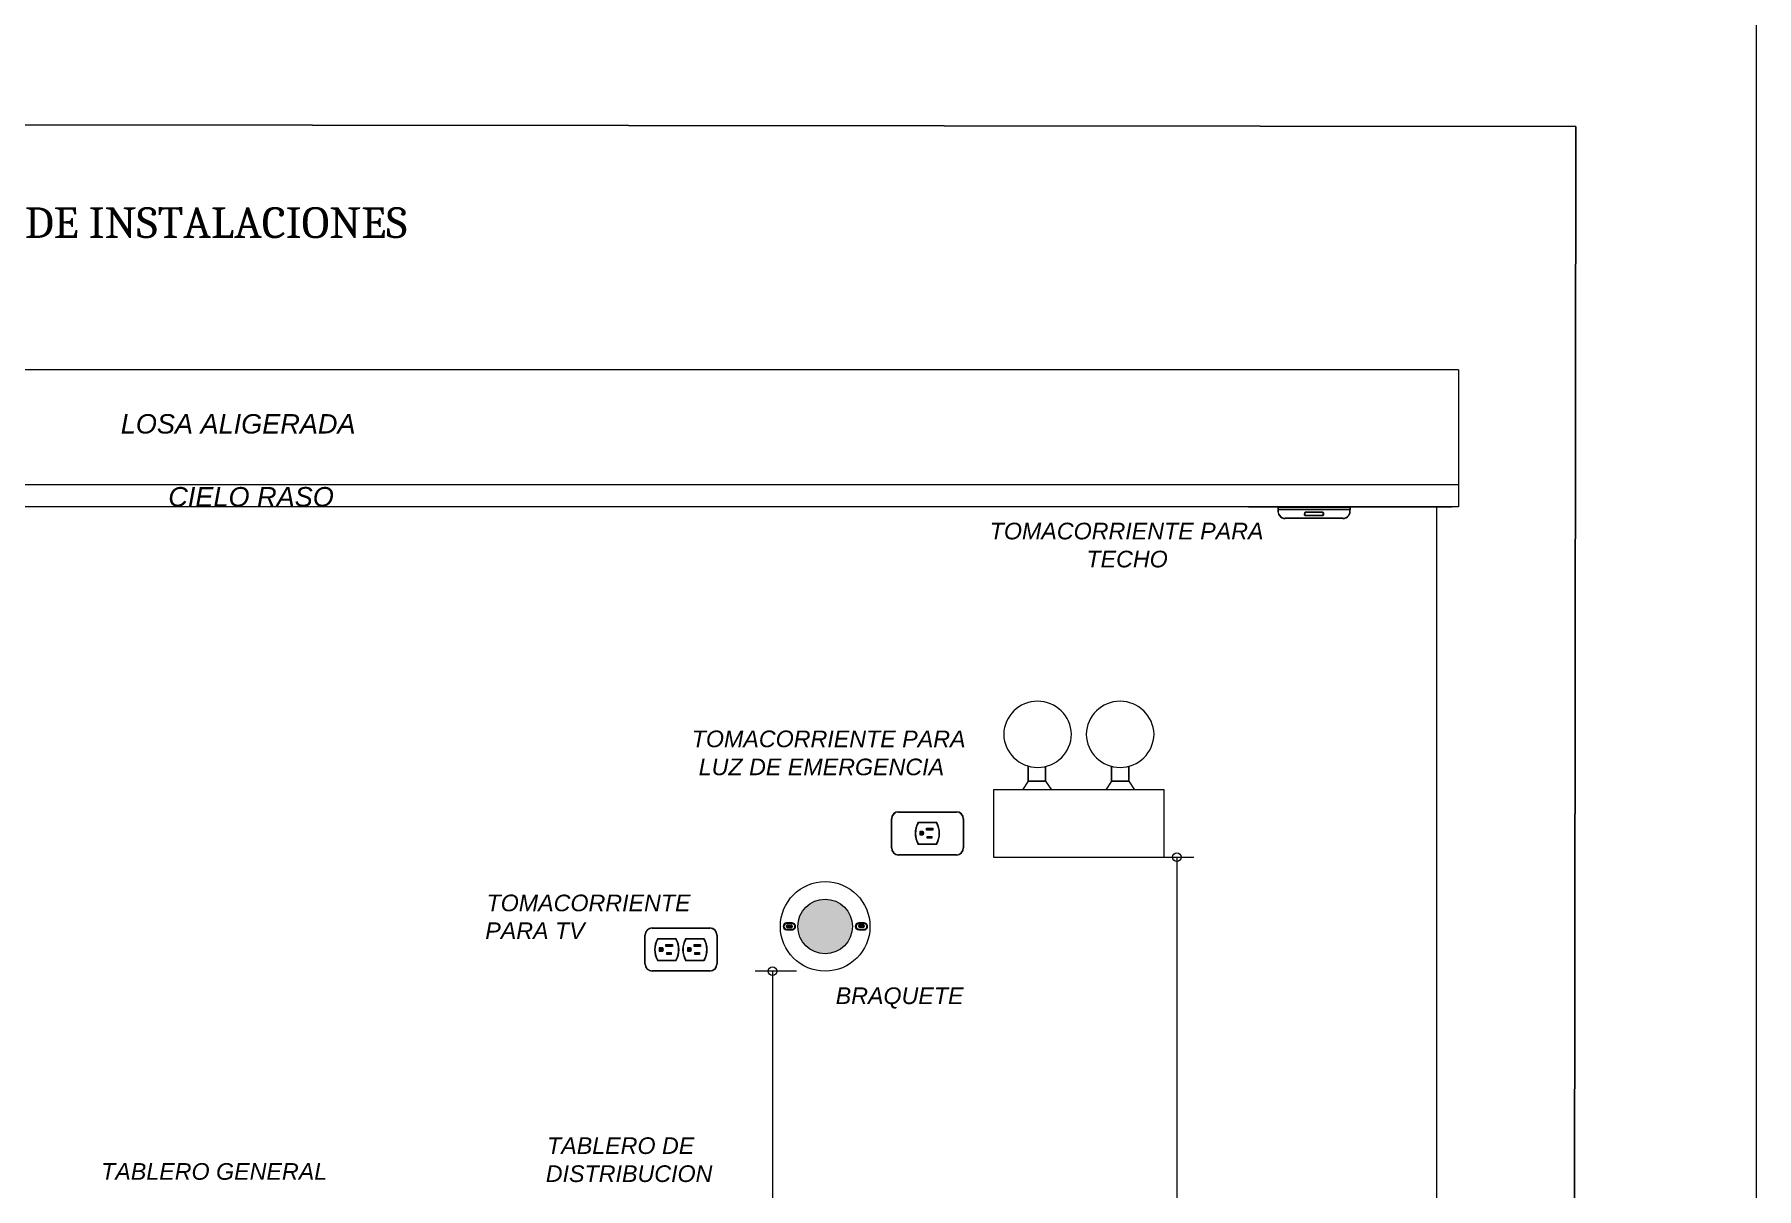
# Model space of a CAD drawing. Header units: inches. Extents: x 1693 to 10990, y 1878 to 5055.
# Drawn here: x 1793.94 to 1839.81, y 2222.64 to 2253.38 of the extents above; entities that cross this region are included whole.
import ezdxf

# ---------------------------------------------------------------- set-up
doc = ezdxf.new("R2010")
doc.units = ezdxf.units.IN
for name, color, linetype, lineweight in [('00 LEYENDA', 3, 'Continuous', 9), ('COTAS', 34, 'Continuous', 5), ('DETALLE2', 1, 'Continuous', 5), ('IE-DIAGRAMA', 1, 'Continuous', 0)]:
    doc.layers.add(name, color=color, linetype=linetype, lineweight=lineweight)
doc.layers.add('DETALLE', color=3, linetype='Continuous')
doc.styles.add('Arial cursiva', font='ariali.ttf')
doc.styles.add('MtXpl_Cambria', font='Cambria.ttf')

# ---------------------------------------------------------------- blocks, each defined once
blk = doc.blocks.new('_Small')
at = {"color": 0, "linetype": 'ByBlock', "lineweight": -2}
blk.add_circle((0, 0), 0.25, dxfattribs=at)

msp = doc.modelspace()

# ---------------------------------------------------------------- hatches: boundary and pattern name
at = {"layer": 'DETALLE2'}
h = msp.add_hatch(color=256, dxfattribs=at)
h.dxf.hatch_style = 1
h.set_gradient(color1=(58, 62, 56), rotation=270, one_color=1, tint=1, name='INVCURVED')
h.paths.add_polyline_path([(1817.522, 2232.146), (1817.522, 2232.058), (1817.599, 2232.058, 0.74044), (1817.599, 2232.146)])
h = msp.add_hatch(color=256, dxfattribs=at)
h.dxf.hatch_style = 1
h.set_gradient(color1=(58, 62, 56), rotation=270, one_color=1, tint=1, name='INVCURVED')
h.paths.add_polyline_path([(1817.872, 2232.185), (1817.872, 2232.239), (1817.699, 2232.239), (1817.699, 2232.185)])
h = msp.add_hatch(color=256, dxfattribs=at)
h.dxf.hatch_style = 1
h.set_gradient(color1=(58, 62, 56), rotation=270, one_color=1, tint=1, name='INVCURVED')
h.paths.add_polyline_path([(1817.841, 2232.021), (1817.72, 2232.021), (1817.72, 2231.968), (1817.841, 2231.968)])
h = msp.add_hatch(color=256, dxfattribs=at)
h.set_gradient(color1=(173, 173, 173), color2=(48, 48, 48), one_color=1, tint=0.19, name='INVSPHERICAL')
h.paths.add_polyline_path([(1815.728, 2229.621, 1), (1814.274, 2229.621, 1)])
h = msp.add_hatch(color=256, dxfattribs=at)
h.dxf.hatch_style = 1
h.set_gradient(color1=(58, 62, 56), rotation=270, one_color=1, tint=1, name='INVCURVED')
h.paths.add_polyline_path([(1810.583, 2229.049), (1810.583, 2228.961), (1810.659, 2228.961, 0.74044), (1810.659, 2229.049)])
h = msp.add_hatch(color=256, dxfattribs=at)
h.dxf.hatch_style = 1
h.set_gradient(color1=(58, 62, 56), rotation=270, one_color=1, tint=1, name='INVCURVED')
h.paths.add_polyline_path([(1810.932, 2229.088), (1810.932, 2229.142), (1810.76, 2229.142), (1810.76, 2229.088)])
h = msp.add_hatch(color=256, dxfattribs=at)
h.dxf.hatch_style = 1
h.set_gradient(color1=(58, 62, 56), rotation=270, one_color=1, tint=1, name='INVCURVED')
h.paths.add_polyline_path([(1810.901, 2228.924), (1810.78, 2228.924), (1810.78, 2228.871), (1810.901, 2228.871)])
h = msp.add_hatch(color=256, dxfattribs=at)
h.dxf.hatch_style = 1
h.set_gradient(color1=(58, 62, 56), rotation=270, one_color=1, tint=1, name='INVCURVED')
h.paths.add_polyline_path([(1811.331, 2229.049), (1811.331, 2228.961), (1811.408, 2228.961, 0.74044), (1811.408, 2229.049)])
h = msp.add_hatch(color=256, dxfattribs=at)
h.dxf.hatch_style = 1
h.set_gradient(color1=(58, 62, 56), rotation=270, one_color=1, tint=1, name='INVCURVED')
h.paths.add_polyline_path([(1811.681, 2229.088), (1811.681, 2229.142), (1811.508, 2229.142), (1811.508, 2229.088)])
h = msp.add_hatch(color=256, dxfattribs=at)
h.dxf.hatch_style = 1
h.set_gradient(color1=(58, 62, 56), rotation=270, one_color=1, tint=1, name='INVCURVED')
h.paths.add_polyline_path([(1811.65, 2228.924), (1811.529, 2228.924), (1811.529, 2228.871), (1811.65, 2228.871)])

# ---------------------------------------------------------------- linework, layer by layer
at = {"color": 3, "lineweight": 5}
for p, q in [((1826.275, 2240.8), (1831.69, 2240.8)), ((1820.247, 2231.467), (1824.823, 2231.467)), ((1814.241, 2228.428), (1813.14, 2228.428))]:
    msp.add_line(p, q, dxfattribs=at)
at = {"color": 6, "lineweight": 5}
for p, q in [((1831.284, 2240.8), (1831.284, 2221.47)), ((1824.367, 2231.467), (1824.367, 2215.568)), ((1813.596, 2228.428), (1813.596, 2214.072))]:
    msp.add_line(p, q, dxfattribs=at)
at = {"layer": 'COTAS', "color": 1, "lineweight": 5}
msp.add_line((1763.141, 2241.391), (1831.87, 2241.391), dxfattribs=at)
at = {"layer": 'DETALLE', "ltscale": 5}
for p, q in [((1834.993, 2250.931), (1761.978, 2251.006)), ((1834.93, 2189.594), (1834.993, 2250.931))]:
    msp.add_line(p, q, dxfattribs=at)
at = {"layer": 'DETALLE2'}
for p, q in [((1831.87, 2244.446), (1763.141, 2244.446)), ((1831.87, 2244.446), (1831.87, 2240.8)), ((1831.87, 2240.8), (1763.141, 2240.8)), ((1827.062, 2240.8), (1828.986, 2240.8)), ((1827.062, 2240.8), (1827.062, 2240.724)), ((1828.986, 2240.8), (1828.986, 2240.724)), ((1827.071, 2240.791), (1828.976, 2240.791)), ((1827.071, 2240.791), (1827.071, 2240.733)), ((1827.071, 2240.733), (1828.976, 2240.733)), ((1827.071, 2240.724), (1828.976, 2240.724)), ((1828.024, 2240.494), (1827.254, 2240.494)), ((1828.024, 2240.484), (1827.254, 2240.484)), ((1828.259, 2240.555), (1827.788, 2240.555)), ((1828.257, 2240.659), (1827.791, 2240.659)), ((1828.255, 2240.564), (1827.792, 2240.564)), ((1828.255, 2240.649), (1827.793, 2240.649)), ((1828.793, 2240.494), (1828.024, 2240.494)), ((1828.793, 2240.484), (1828.024, 2240.484)), ((1828.976, 2240.791), (1828.976, 2240.733)), ((1820.411, 2233.487), (1820.258, 2233.26)), ((1820.411, 2233.892), (1820.411, 2233.487)), ((1820.411, 2233.487), (1820.411, 2233.883)), ((1820.411, 2233.883), (1820.411, 2233.487)), ((1820.411, 2233.487), (1820.873, 2233.487)), ((1820.873, 2233.487), (1820.411, 2233.487)), ((1820.873, 2233.892), (1820.873, 2233.487)), ((1820.873, 2233.487), (1820.873, 2233.883)), ((1820.873, 2233.883), (1820.873, 2233.487)), ((1820.873, 2233.487), (1821.026, 2233.26)), ((1822.627, 2233.487), (1822.474, 2233.26)), ((1822.627, 2233.892), (1822.627, 2233.487)), ((1822.627, 2233.487), (1822.627, 2233.883)), ((1822.627, 2233.883), (1822.627, 2233.487)), ((1822.627, 2233.487), (1823.089, 2233.487)), ((1823.089, 2233.487), (1822.627, 2233.487)), ((1823.089, 2233.892), (1823.089, 2233.487)), ((1823.089, 2233.487), (1823.089, 2233.883)), ((1823.089, 2233.883), (1823.089, 2233.487)), ((1823.089, 2233.487), (1823.242, 2233.26)), ((1824.03, 2233.26), (1819.487, 2233.26)), ((1819.487, 2233.26), (1819.487, 2231.467)), ((1824.03, 2231.467), (1824.03, 2233.26)), ((1816.958, 2232.677), (1818.497, 2232.677)), ((1816.958, 2232.667), (1818.497, 2232.667)), ((1816.765, 2231.715), (1816.765, 2232.485)), ((1816.775, 2231.715), (1816.775, 2232.485)), ((1817.974, 2232.388), (1817.474, 2232.388)), ((1817.964, 2232.383), (1817.484, 2232.383)), ((1817.522, 2232.147), (1817.522, 2232.058)), ((1817.599, 2232.146), (1817.522, 2232.146)), ((1817.699, 2232.185), (1817.699, 2232.239)), ((1817.699, 2232.239), (1817.872, 2232.239)), ((1817.872, 2232.185), (1817.699, 2232.185)), ((1817.872, 2232.239), (1817.872, 2232.185)), ((1818.68, 2232.485), (1818.68, 2231.715)), ((1818.689, 2232.485), (1818.689, 2231.715)), ((1817.474, 2231.811), (1817.974, 2231.811)), ((1817.484, 2231.817), (1817.964, 2231.817)), ((1817.522, 2232.058), (1817.599, 2232.058)), ((1817.72, 2231.968), (1817.72, 2232.021)), ((1817.72, 2232.021), (1817.841, 2232.021)), ((1817.841, 2231.968), (1817.72, 2231.968)), ((1817.841, 2232.021), (1817.841, 2231.968)), ((1817.727, 2231.532), (1816.958, 2231.532)), ((1817.727, 2231.523), (1816.958, 2231.523)), ((1818.497, 2231.532), (1817.727, 2231.532)), ((1818.497, 2231.523), (1817.727, 2231.523)), ((1819.487, 2231.467), (1824.03, 2231.467)), ((1810.201, 2228.621), (1810.201, 2229.39)), ((1810.211, 2228.621), (1810.211, 2229.39)), ((1810.394, 2229.583), (1811.933, 2229.583)), ((1810.394, 2229.573), (1811.933, 2229.573)), ((1812.115, 2229.39), (1812.115, 2228.621)), ((1812.125, 2229.39), (1812.125, 2228.621)), ((1813.97, 2229.622), (1814.001, 2229.653)), ((1813.971, 2229.614), (1814.01, 2229.653)), ((1813.973, 2229.608), (1814.018, 2229.653)), ((1813.973, 2229.633), (1813.99, 2229.651)), ((1814.119, 2229.713), (1813.976, 2229.713)), ((1814.119, 2229.694), (1813.976, 2229.694)), ((1813.976, 2229.602), (1814.027, 2229.653)), ((1813.976, 2229.548), (1814.119, 2229.548)), ((1813.976, 2229.529), (1814.119, 2229.529)), ((1813.98, 2229.598), (1814.036, 2229.653)), ((1813.985, 2229.594), (1814.044, 2229.653)), ((1813.991, 2229.591), (1814.053, 2229.653)), ((1813.998, 2229.589), (1814.061, 2229.653)), ((1814.002, 2229.653), (1814.096, 2229.653)), ((1814.002, 2229.589), (1814.096, 2229.589)), ((1814.006, 2229.589), (1814.07, 2229.653)), ((1814.015, 2229.589), (1814.079, 2229.653)), ((1814.023, 2229.589), (1814.087, 2229.653)), ((1814.032, 2229.589), (1814.096, 2229.653)), ((1814.041, 2229.589), (1814.104, 2229.652)), ((1814.049, 2229.589), (1814.11, 2229.65)), ((1814.058, 2229.589), (1814.115, 2229.646)), ((1814.067, 2229.589), (1814.12, 2229.642)), ((1814.075, 2229.589), (1814.124, 2229.637)), ((1814.084, 2229.589), (1814.126, 2229.631)), ((1814.093, 2229.589), (1814.128, 2229.624)), ((1814.102, 2229.589), (1814.128, 2229.615)), ((1815.891, 2229.631), (1815.922, 2229.662)), ((1815.892, 2229.624), (1815.931, 2229.662)), ((1815.894, 2229.617), (1815.939, 2229.662)), ((1815.894, 2229.642), (1815.911, 2229.66)), ((1816.04, 2229.713), (1815.897, 2229.713)), ((1816.04, 2229.694), (1815.897, 2229.694)), ((1815.897, 2229.612), (1815.948, 2229.662)), ((1815.897, 2229.548), (1816.04, 2229.548)), ((1815.897, 2229.529), (1816.04, 2229.529)), ((1815.901, 2229.607), (1815.957, 2229.662)), ((1815.906, 2229.603), (1815.965, 2229.662)), ((1815.912, 2229.6), (1815.974, 2229.662)), ((1815.919, 2229.599), (1815.982, 2229.662)), ((1815.923, 2229.662), (1816.017, 2229.662)), ((1815.923, 2229.598), (1816.017, 2229.598)), ((1815.927, 2229.598), (1815.991, 2229.662)), ((1815.936, 2229.598), (1816, 2229.662)), ((1815.944, 2229.598), (1816.008, 2229.662)), ((1815.953, 2229.598), (1816.017, 2229.662)), ((1815.962, 2229.598), (1816.025, 2229.661)), ((1815.97, 2229.598), (1816.031, 2229.659)), ((1815.979, 2229.598), (1816.036, 2229.656)), ((1815.988, 2229.598), (1816.041, 2229.652)), ((1815.996, 2229.598), (1816.045, 2229.647)), ((1816.005, 2229.598), (1816.047, 2229.641)), ((1816.014, 2229.598), (1816.049, 2229.634)), ((1816.023, 2229.599), (1816.049, 2229.625)), ((1811.035, 2229.291), (1810.534, 2229.291)), ((1811.025, 2229.286), (1810.544, 2229.286)), ((1810.583, 2229.05), (1810.583, 2228.961)), ((1810.659, 2229.049), (1810.583, 2229.049)), ((1810.583, 2228.961), (1810.659, 2228.961)), ((1810.76, 2229.088), (1810.76, 2229.142)), ((1810.76, 2229.142), (1810.932, 2229.142)), ((1810.932, 2229.088), (1810.76, 2229.088)), ((1810.78, 2228.871), (1810.78, 2228.924)), ((1810.78, 2228.924), (1810.901, 2228.924)), ((1810.901, 2228.871), (1810.78, 2228.871)), ((1810.901, 2228.924), (1810.901, 2228.871)), ((1810.932, 2229.142), (1810.932, 2229.088)), ((1811.783, 2229.291), (1811.282, 2229.291)), ((1811.773, 2229.286), (1811.293, 2229.286)), ((1811.331, 2229.05), (1811.331, 2228.961)), ((1811.408, 2229.049), (1811.331, 2229.049)), ((1811.331, 2228.961), (1811.408, 2228.961)), ((1811.508, 2229.088), (1811.508, 2229.142)), ((1811.508, 2229.142), (1811.681, 2229.142)), ((1811.681, 2229.088), (1811.508, 2229.088)), ((1811.529, 2228.871), (1811.529, 2228.924)), ((1811.529, 2228.924), (1811.65, 2228.924)), ((1811.65, 2228.871), (1811.529, 2228.871)), ((1811.65, 2228.924), (1811.65, 2228.871)), ((1811.681, 2229.142), (1811.681, 2229.088)), ((1811.163, 2228.438), (1810.394, 2228.438)), ((1811.163, 2228.428), (1810.394, 2228.428)), ((1810.534, 2228.714), (1811.035, 2228.714)), ((1810.544, 2228.72), (1811.025, 2228.72)), ((1811.933, 2228.438), (1811.163, 2228.438)), ((1811.933, 2228.428), (1811.163, 2228.428)), ((1811.282, 2228.714), (1811.783, 2228.714)), ((1811.293, 2228.72), (1811.773, 2228.72))]:
    msp.add_line(p, q, dxfattribs=at)
for radius in [1.193, 0.727]:
    msp.add_circle((1815.001, 2229.621), radius, dxfattribs=at)
for centre, radius, start, end in [((1827.257, 2240.684), 0.199, 168.4251, 269.1802), ((1827.257, 2240.684), 0.19, 167.9237, 269.1083), ((1828.79, 2240.684), 0.19, 270.8917, 12.0763), ((1828.79, 2240.684), 0.199, 270.8198, 11.5749), ((1820.66, 2234.716), 0.903, 1.6212, 178.6205), ((1822.858, 2234.716), 0.903, 1.6212, 178.6205), ((1820.66, 2234.76), 0.903, 181.4345, 358.8072), ((1822.858, 2234.76), 0.903, 181.4345, 358.8072), ((1816.958, 2232.485), 0.192, 90, 180), ((1816.958, 2232.485), 0.183, 90, 180), ((1818.497, 2232.485), 0.192, 0, 90), ((1818.497, 2232.485), 0.183, 0, 90), ((1817.98, 2232.1), 0.583, 150.3208, 209.6792), ((1817.98, 2232.1), 0.571, 150.3208, 209.6792), ((1817.585, 2232.102), 0.0461, 286.9646, 73.0354), ((1817.468, 2232.1), 0.571, 330.3208, 29.6792), ((1817.468, 2232.1), 0.583, 330.3208, 29.6792), ((1816.958, 2231.715), 0.192, 180, 270), ((1816.958, 2231.715), 0.183, 180, 270), ((1818.497, 2231.715), 0.183, 270, 360), ((1818.497, 2231.715), 0.192, 270, 360), ((1810.394, 2229.39), 0.192, 90, 180), ((1810.394, 2229.39), 0.183, 90, 180), ((1811.933, 2229.39), 0.192, 0, 90), ((1811.933, 2229.39), 0.183, 360, 90), ((1813.976, 2229.621), 0.0923, 90, 270), ((1813.976, 2229.621), 0.073, 90, 270), ((1814.002, 2229.621), 0.032, 87.0893, 272.2451), ((1814.096, 2229.621), 0.032, 267.7549, 92.9107), ((1814.119, 2229.621), 0.0923, 270, 90.0726), ((1814.119, 2229.621), 0.073, 270, 90.0726), ((1815.897, 2229.621), 0.0923, 90, 270), ((1815.897, 2229.621), 0.073, 90, 270), ((1815.923, 2229.63), 0.032, 87.0893, 272.2451), ((1816.017, 2229.63), 0.032, 267.7549, 92.9107), ((1816.04, 2229.621), 0.0923, 270, 90.0726), ((1816.04, 2229.621), 0.073, 270, 90.0726), ((1811.04, 2229.003), 0.583, 150.3208, 209.6792), ((1811.04, 2229.003), 0.571, 150.3208, 209.6792), ((1810.646, 2229.005), 0.0461, 286.9646, 73.0354), ((1810.528, 2229.003), 0.571, 330.3208, 29.6792), ((1810.528, 2229.003), 0.583, 330.3208, 29.6792), ((1811.789, 2229.003), 0.583, 150.3208, 209.6792), ((1811.789, 2229.003), 0.571, 150.3208, 209.6792), ((1811.394, 2229.005), 0.0461, 286.9646, 73.0354), ((1811.277, 2229.003), 0.571, 330.3208, 29.6792), ((1811.277, 2229.003), 0.583, 330.3208, 29.6792), ((1810.394, 2228.621), 0.192, 180, 270), ((1810.394, 2228.621), 0.183, 180, 270), ((1811.933, 2228.621), 0.183, 270, 360), ((1811.933, 2228.621), 0.192, 270, 360)]:
    msp.add_arc(centre, radius, start, end, dxfattribs=at)
at = {"layer": 'DETALLE2', "lineweight": 25}
for centre, radius, start, end in [((1827.845, 2240.606), 0.0759, 135.5425, 221.9524), ((1827.851, 2240.606), 0.0725, 143.8106, 215.2377), ((1828.196, 2240.606), 0.0725, 324.7623, 36.1894), ((1828.203, 2240.606), 0.0759, 318.0476, 44.4575)]:
    msp.add_arc(centre, radius, start, end, dxfattribs=at)
at = {"layer": 'IE-DIAGRAMA', "linetype": 'Continuous'}
msp.add_line((1839.81, 2181.463), (1839.811, 2358.011), dxfattribs=at)

# ---------------------------------------------------------------- block references
at = {"color": 6, "lineweight": 5, "xscale": 0.4557647410608597, "yscale": 0.4557647410608597, "zscale": 0.4557647410608597, "rotation": 90}
for p in [(1824.367, 2231.467), (1813.596, 2228.428)]:
    msp.add_blockref('_Small', p, dxfattribs=at)

# ---------------------------------------------------------------- texts
at = {"layer": '00 LEYENDA', "style": 'MtXpl_Cambria'}
msp.add_text('DETALLE DE SALIDA DE INSTALACIONES', height=0.82082, dxfattribs=at).set_placement((1782.843, 2247.958))
at = {"layer": '00 LEYENDA', "color": 4, "style": 'Arial cursiva'}
for s, height, p in [('LOSA ALIGERADA', 0.51636, (1796.239, 2242.752)), ('CIELO RASO', 0.5164, (1797.505, 2240.809)), ('TOMACORRIENTE PARA', 0.44328, (1819.384, 2239.932)), ('TECHO', 0.4433, (1821.96, 2239.186)), ('TOMACORRIENTE PARA', 0.44328, (1811.447, 2234.396)), (' LUZ DE EMERGENCIA', 0.44328, (1811.461, 2233.649)), ('TOMACORRIENTE', 0.44328, (1805.981, 2230.025)), ('PARA TV', 0.4433, (1805.948, 2229.286)), ('BRAQUETE', 0.4433, (1815.282, 2227.553)), ('TABLERO DE', 0.4433, (1807.593, 2223.559)), ('TABLERO GENERAL', 0.44328, (1795.715, 2222.872)), ('DISTRIBUCION', 0.44328, (1807.56, 2222.813))]:
    msp.add_text(s, height=height, dxfattribs=at).set_placement(p)

doc.saveas('drawing.dxf')
